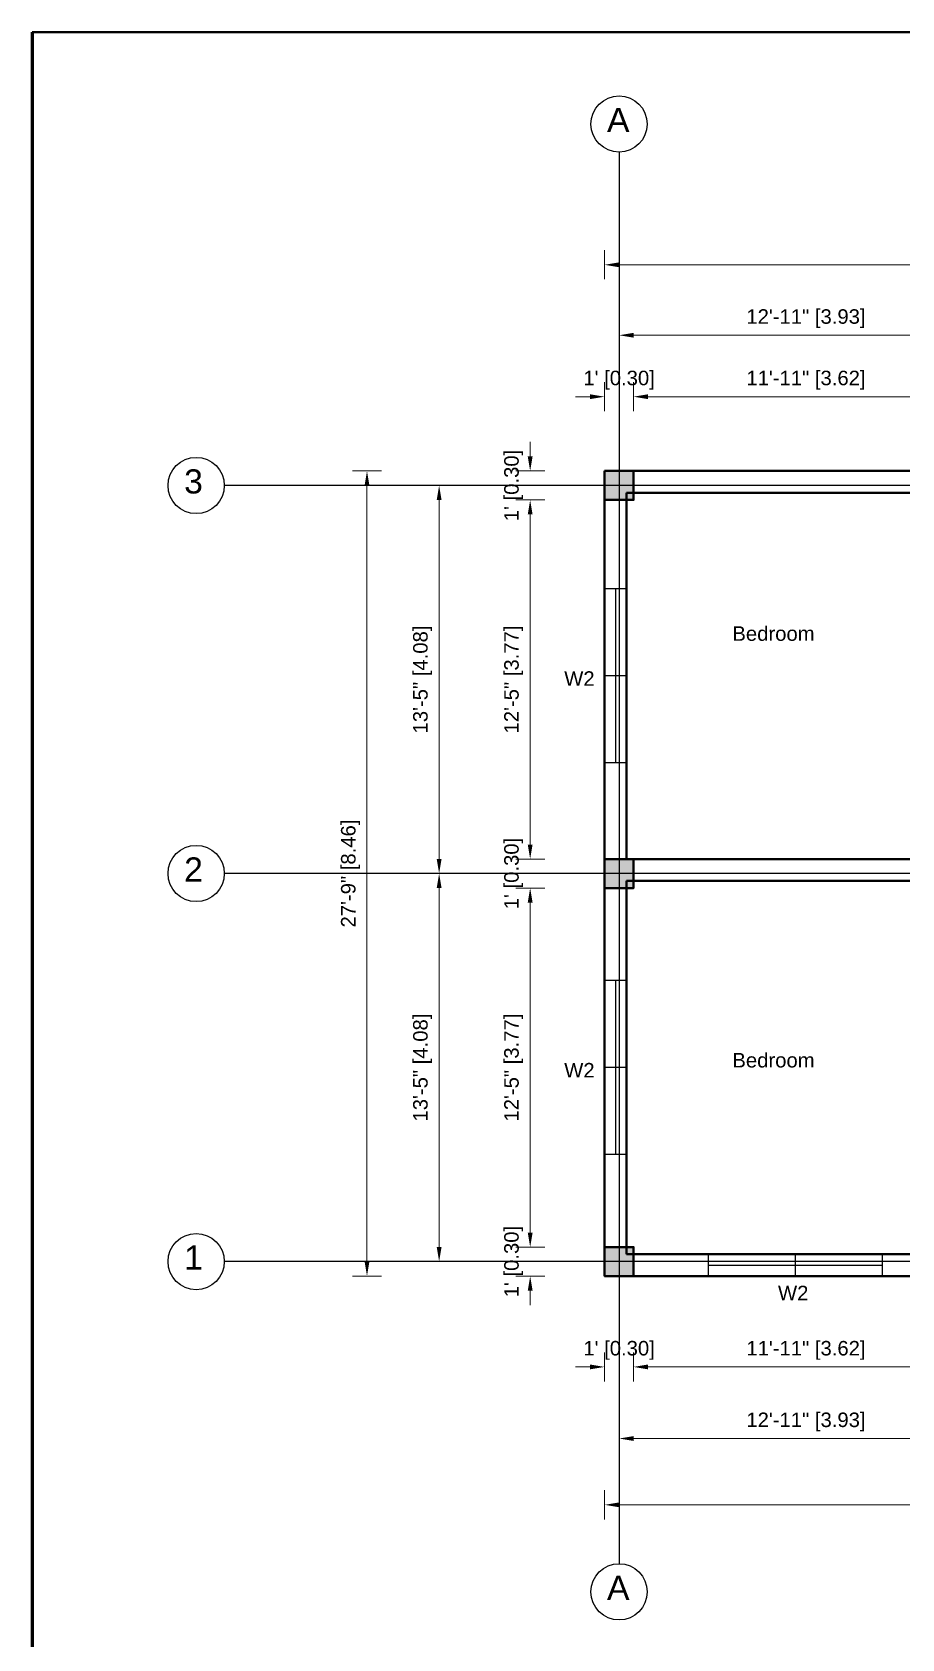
# Model space of a CAD drawing. Header units: feet. Extents: x 28652 to 66086, y -6769 to -640.
# Drawn here: x 47892 to 48252, y -5285 to -4620 of the extents above; entities that cross this region are included whole.
import ezdxf

# ---------------------------------------------------------------- set-up
doc = ezdxf.new("R2010")
doc.units = ezdxf.units.FT
doc.header["$LTSCALE"] = 50
doc.header["$MEASUREMENT"] = 0
doc.header["$PDMODE"] = 34
doc.linetypes.add('CENTER', pattern=[2, 1.25, -0.25, 0.25, -0.25])
for name, color, linetype in [('CL', 253, 'CENTER'), ('Door & Windows', 92, 'Continuous'), ('Hatch', 30, 'Continuous'), ('Text', 7, 'Continuous')]:
    doc.layers.add(name, color=color, linetype=linetype)
for name, color, linetype, lineweight in [('COLUMN', 145, 'Continuous', 40), ('DIMENSION', 142, 'Continuous', 13), ('SHEETS', 7, 'Continuous', 60), ('wall', 6, 'Continuous', 40)]:
    doc.layers.add(name, color=color, linetype=linetype, lineweight=lineweight)
doc.styles.add('1@100', font='arial.ttf', dxfattribs={"height": 6})
doc.styles.add('1@1000', font='arial.ttf', dxfattribs={"height": 60})
doc.styles.add('dimension', font='arial.ttf')
doc.dimstyles.new('1@100', dxfattribs={"dimscale": 0.1, "dimtxt": 60, "dimasz": 60, "dimexe": 60, "dimexo": 0, "dimgap": 30, "dimtad": 1, "dimdec": 0, "dimzin": 0, "dimdsep": 46, "dimlunit": 4, "dimtxsty": 'dimension', "dimcen": 0, "dimclrd": 256, "dimclre": 256, "dimclrt": 256, "dimadec": 0, "dimazin": 0, "dimtfac": 1, "dimtdec": 0, "dimtix": 1, "dimtofl": 0, "dimtmove": 0, "dimatfit": 3, "dimfxl": 60, "dimfxlon": 1, "dimtfillclr": 256, "dimtolj": 1, "dimtzin": 0, "dimlwd": -1, "dimlwe": -1, "dimarcsym": 0})

# ---------------------------------------------------------------- blocks, each defined once
blk = doc.blocks.new('column')
at = {"layer": 'Hatch'}
h = blk.add_hatch(color=256, dxfattribs=at)
h.dxf.hatch_style = 1
h.paths.add_polyline_path([(5267.64, 489.18), (5279.64, 489.18), (5279.64, 501.18), (5267.64, 501.18)])
at = {"layer": 'COLUMN'}
blk.add_lwpolyline([(5267.64, 501.18), (5279.64, 501.18), (5279.64, 489.18), (5267.64, 489.18)], close=True, dxfattribs=at)
blk = doc.blocks.new('*D1019')
at = {"layer": 'Defpoints', "color": 0, "transparency": 16777216}
for p in [(48098.18, -5122.67), (48128.96, -5122.67), (48128.96, -5134.67)]:
    blk.add_point(p, dxfattribs=at)
at = {"layer": 'DIMENSION', "transparency": 16777216}
for p, q in [((48098.18, -5116.67), (48098.18, -5110.67)), ((48104.18, -5122.67), (48092.18, -5122.67)), ((48104.18, -5134.67), (48092.18, -5134.67)), ((48098.18, -5140.67), (48098.18, -5146.67))]:
    blk.add_line(p, q, dxfattribs=at)
for points in [[(48097.18, -5116.67), (48099.18, -5116.67), (48098.18, -5122.67)], [(48097.18, -5140.67), (48099.18, -5140.67), (48098.18, -5134.67)]]:
    blk.add_solid(points, dxfattribs=at)
at = {"layer": 'DIMENSION', "transparency": 16777216, "insert": (48091.33, -5128.67), "char_height": 6, "attachment_point": 5, "rotation": 90, "style": 'dimension'}
blk.add_mtext("\\A1;1' [0.30]", dxfattribs=at)
blk = doc.blocks.new('*D1020')
at = {"layer": 'Defpoints', "color": 0, "transparency": 16777216}
for p in [(48098.18, -4974.14), (48128.96, -4974.14), (48128.96, -5122.67)]:
    blk.add_point(p, dxfattribs=at)
at = {"layer": 'DIMENSION', "transparency": 16777216}
for p, q in [((48104.18, -4974.14), (48092.18, -4974.14)), ((48098.18, -5116.67), (48098.18, -4980.14)), ((48104.18, -5122.67), (48092.18, -5122.67))]:
    blk.add_line(p, q, dxfattribs=at)
for points in [[(48097.18, -4980.14), (48099.18, -4980.14), (48098.18, -4974.14)], [(48097.18, -5116.67), (48099.18, -5116.67), (48098.18, -5122.67)]]:
    blk.add_solid(points, dxfattribs=at)
at = {"layer": 'DIMENSION', "transparency": 16777216, "insert": (48091.33, -5048.41), "char_height": 6, "attachment_point": 5, "rotation": 90, "style": 'dimension'}
blk.add_mtext('\\A1;12\'-5" [3.77]', dxfattribs=at)
blk = doc.blocks.new('*D1021')
at = {"layer": 'Defpoints', "color": 0, "transparency": 16777216}
for p in [(48098.18, -4962.14), (48128.96, -4962.14), (48128.96, -4974.14)]:
    blk.add_point(p, dxfattribs=at)
at = {"layer": 'DIMENSION', "transparency": 16777216}
for p, q in [((48098.18, -4956.14), (48098.18, -4950.14)), ((48104.18, -4962.14), (48092.18, -4962.14)), ((48104.18, -4974.14), (48092.18, -4974.14)), ((48098.18, -4980.14), (48098.18, -4986.14))]:
    blk.add_line(p, q, dxfattribs=at)
for points in [[(48097.18, -4956.14), (48099.18, -4956.14), (48098.18, -4962.14)], [(48097.18, -4980.14), (48099.18, -4980.14), (48098.18, -4974.14)]]:
    blk.add_solid(points, dxfattribs=at)
at = {"layer": 'DIMENSION', "transparency": 16777216, "insert": (48091.33, -4968.14), "char_height": 6, "attachment_point": 5, "rotation": 90, "style": 'dimension'}
blk.add_mtext("\\A1;1' [0.30]", dxfattribs=at)
blk = doc.blocks.new('*D1022')
at = {"layer": 'Defpoints', "color": 0, "transparency": 16777216}
for p in [(48098.18, -4813.62), (48128.96, -4813.62), (48128.96, -4962.14)]:
    blk.add_point(p, dxfattribs=at)
at = {"layer": 'DIMENSION', "transparency": 16777216}
for p, q in [((48104.18, -4813.62), (48092.18, -4813.62)), ((48098.18, -4956.14), (48098.18, -4819.62)), ((48104.18, -4962.14), (48092.18, -4962.14))]:
    blk.add_line(p, q, dxfattribs=at)
for points in [[(48097.18, -4819.62), (48099.18, -4819.62), (48098.18, -4813.62)], [(48097.18, -4956.14), (48099.18, -4956.14), (48098.18, -4962.14)]]:
    blk.add_solid(points, dxfattribs=at)
at = {"layer": 'DIMENSION', "transparency": 16777216, "insert": (48091.33, -4887.88), "char_height": 6, "attachment_point": 5, "rotation": 90, "style": 'dimension'}
blk.add_mtext('\\A1;12\'-5" [3.77]', dxfattribs=at)
blk = doc.blocks.new('*D1023')
at = {"layer": 'Defpoints', "color": 0, "transparency": 16777216}
for p in [(48098.18, -4801.62), (48128.96, -4801.62), (48128.96, -4813.62)]:
    blk.add_point(p, dxfattribs=at)
at = {"layer": 'DIMENSION', "transparency": 16777216}
for p, q in [((48098.18, -4795.62), (48098.18, -4789.62)), ((48104.18, -4801.62), (48092.18, -4801.62)), ((48104.18, -4813.62), (48092.18, -4813.62)), ((48098.18, -4819.62), (48098.18, -4825.62))]:
    blk.add_line(p, q, dxfattribs=at)
for points in [[(48097.18, -4795.62), (48099.18, -4795.62), (48098.18, -4801.62)], [(48097.18, -4819.62), (48099.18, -4819.62), (48098.18, -4813.62)]]:
    blk.add_solid(points, dxfattribs=at)
at = {"layer": 'DIMENSION', "transparency": 16777216, "insert": (48091.33, -4807.62), "char_height": 6, "attachment_point": 5, "rotation": 90, "style": 'dimension'}
blk.add_mtext("\\A1;1' [0.30]", dxfattribs=at)
blk = doc.blocks.new('*D1024')
at = {"layer": 'Defpoints', "color": 0, "transparency": 16777216}
for p in [(48140.96, -4770.89), (48128.96, -4801.62), (48140.96, -4801.62)]:
    blk.add_point(p, dxfattribs=at)
at = {"layer": 'DIMENSION', "transparency": 16777216}
for p, q in [((48128.96, -4776.89), (48128.96, -4764.89)), ((48140.96, -4776.89), (48140.96, -4764.89)), ((48122.96, -4770.89), (48116.96, -4770.89)), ((48146.96, -4770.89), (48152.96, -4770.89))]:
    blk.add_line(p, q, dxfattribs=at)
for points in [[(48122.96, -4769.89), (48122.96, -4771.89), (48128.96, -4770.89)], [(48146.96, -4769.89), (48146.96, -4771.89), (48140.96, -4770.89)]]:
    blk.add_solid(points, dxfattribs=at)
at = {"layer": 'DIMENSION', "transparency": 16777216, "insert": (48134.96, -4764.05), "char_height": 6, "attachment_point": 5, "style": 'dimension'}
blk.add_mtext("\\A1;1' [0.30]", dxfattribs=at)
blk = doc.blocks.new('*D1025')
at = {"layer": 'Defpoints', "color": 0, "transparency": 16777216}
for p in [(48283.58, -4770.89), (48140.96, -4801.62), (48283.58, -4801.62)]:
    blk.add_point(p, dxfattribs=at)
at = {"layer": 'DIMENSION', "transparency": 16777216}
for p, q in [((48140.96, -4776.89), (48140.96, -4764.89)), ((48283.58, -4776.89), (48283.58, -4764.89)), ((48146.96, -4770.89), (48277.58, -4770.89))]:
    blk.add_line(p, q, dxfattribs=at)
for points in [[(48146.96, -4769.89), (48146.96, -4771.89), (48140.96, -4770.89)], [(48277.58, -4769.89), (48277.58, -4771.89), (48283.58, -4770.89)]]:
    blk.add_solid(points, dxfattribs=at)
at = {"layer": 'DIMENSION', "transparency": 16777216, "insert": (48212.27, -4764.05), "char_height": 6, "attachment_point": 5, "style": 'dimension'}
blk.add_mtext('\\A1;11\'-11" [3.62]', dxfattribs=at)
blk = doc.blocks.new('*D1031')
at = {"layer": 'Defpoints', "color": 0, "transparency": 16777216}
for p in [(48289.58, -4745.47), (48134.96, -4801.62), (48289.58, -4801.62)]:
    blk.add_point(p, dxfattribs=at)
at = {"layer": 'DIMENSION', "transparency": 16777216}
for p, q in [((48134.96, -4751.47), (48134.96, -4739.47)), ((48140.96, -4745.47), (48283.58, -4745.47)), ((48289.58, -4751.47), (48289.58, -4739.47))]:
    blk.add_line(p, q, dxfattribs=at)
for points in [[(48140.96, -4744.47), (48140.96, -4746.47), (48134.96, -4745.47)], [(48283.58, -4744.47), (48283.58, -4746.47), (48289.58, -4745.47)]]:
    blk.add_solid(points, dxfattribs=at)
at = {"layer": 'DIMENSION', "transparency": 16777216, "insert": (48212.27, -4738.63), "char_height": 6, "attachment_point": 5, "style": 'dimension'}
blk.add_mtext('\\A1;12\'-11" [3.93]', dxfattribs=at)
blk = doc.blocks.new('*D1034')
at = {"layer": 'Defpoints', "color": 0, "transparency": 16777216}
for p in [(48555.19, -4716.33), (48128.96, -4801.62), (48555.19, -4801.62)]:
    blk.add_point(p, dxfattribs=at)
at = {"layer": 'DIMENSION', "transparency": 16777216}
for p, q in [((48128.96, -4722.33), (48128.96, -4710.33)), ((48555.19, -4722.33), (48555.19, -4710.33)), ((48134.96, -4716.33), (48549.19, -4716.33))]:
    blk.add_line(p, q, dxfattribs=at)
for points in [[(48134.96, -4715.33), (48134.96, -4717.33), (48128.96, -4716.33)], [(48549.19, -4715.33), (48549.19, -4717.33), (48555.19, -4716.33)]]:
    blk.add_solid(points, dxfattribs=at)
at = {"layer": 'DIMENSION', "transparency": 16777216, "insert": (48342.08, -4709.49), "char_height": 6, "attachment_point": 5, "style": 'dimension'}
blk.add_mtext('\\A1;35\'-6" [10.83]', dxfattribs=at)
blk = doc.blocks.new('*D1035')
at = {"layer": 'Defpoints', "color": 0, "transparency": 16777216}
for p in [(48060.51, -4968.14), (48128.96, -4968.14), (48128.96, -5128.67)]:
    blk.add_point(p, dxfattribs=at)
at = {"layer": 'DIMENSION', "transparency": 16777216}
for p, q in [((48066.51, -4968.14), (48054.51, -4968.14)), ((48060.51, -5122.67), (48060.51, -4974.14)), ((48066.51, -5128.67), (48054.51, -5128.67))]:
    blk.add_line(p, q, dxfattribs=at)
for points in [[(48059.51, -4974.14), (48061.51, -4974.14), (48060.51, -4968.14)], [(48059.51, -5122.67), (48061.51, -5122.67), (48060.51, -5128.67)]]:
    blk.add_solid(points, dxfattribs=at)
at = {"layer": 'DIMENSION', "transparency": 16777216, "insert": (48053.66, -5048.41), "char_height": 6, "attachment_point": 5, "rotation": 90, "style": 'dimension'}
blk.add_mtext('\\A1;13\'-5" [4.08]', dxfattribs=at)
blk = doc.blocks.new('*D1036')
at = {"layer": 'Defpoints', "color": 0, "transparency": 16777216}
for p in [(48060.51, -4807.62), (48128.96, -4807.62), (48128.96, -4968.14)]:
    blk.add_point(p, dxfattribs=at)
at = {"layer": 'DIMENSION', "transparency": 16777216}
for p, q in [((48066.51, -4807.62), (48054.51, -4807.62)), ((48060.51, -4962.14), (48060.51, -4813.62)), ((48066.51, -4968.14), (48054.51, -4968.14))]:
    blk.add_line(p, q, dxfattribs=at)
for points in [[(48059.51, -4813.62), (48061.51, -4813.62), (48060.51, -4807.62)], [(48059.51, -4962.14), (48061.51, -4962.14), (48060.51, -4968.14)]]:
    blk.add_solid(points, dxfattribs=at)
at = {"layer": 'DIMENSION', "transparency": 16777216, "insert": (48053.66, -4887.88), "char_height": 6, "attachment_point": 5, "rotation": 90, "style": 'dimension'}
blk.add_mtext('\\A1;13\'-5" [4.08]', dxfattribs=at)
blk = doc.blocks.new('*D1037')
at = {"layer": 'Defpoints', "color": 0, "transparency": 16777216}
for p in [(48134.96, -4801.62), (48030.67, -5134.67), (48134.96, -5134.67)]:
    blk.add_point(p, dxfattribs=at)
at = {"layer": 'DIMENSION', "transparency": 16777216}
for p, q in [((48036.67, -4801.62), (48024.67, -4801.62)), ((48030.67, -4807.62), (48030.67, -5128.67)), ((48036.67, -5134.67), (48024.67, -5134.67))]:
    blk.add_line(p, q, dxfattribs=at)
for points in [[(48029.67, -4807.62), (48031.67, -4807.62), (48030.67, -4801.62)], [(48029.67, -5128.67), (48031.67, -5128.67), (48030.67, -5134.67)]]:
    blk.add_solid(points, dxfattribs=at)
at = {"layer": 'DIMENSION', "transparency": 16777216, "insert": (48023.82, -4968.14), "char_height": 6, "attachment_point": 5, "rotation": 90, "style": 'dimension'}
blk.add_mtext('\\A1;27\'-9" [8.46]', dxfattribs=at)
blk = doc.blocks.new('*D1014')
at = {"layer": 'Defpoints', "color": 0, "transparency": 16777216}
for p in [(48140.96, -5134.67), (48283.58, -5134.67), (48140.96, -5172.25)]:
    blk.add_point(p, dxfattribs=at)
at = {"layer": 'DIMENSION', "transparency": 16777216}
for p, q in [((48140.96, -5166.25), (48140.96, -5178.25)), ((48283.58, -5166.25), (48283.58, -5178.25)), ((48277.58, -5172.25), (48146.96, -5172.25))]:
    blk.add_line(p, q, dxfattribs=at)
for points in [[(48146.96, -5171.25), (48146.96, -5173.25), (48140.96, -5172.25)], [(48277.58, -5171.25), (48277.58, -5173.25), (48283.58, -5172.25)]]:
    blk.add_solid(points, dxfattribs=at)
at = {"layer": 'DIMENSION', "transparency": 16777216, "insert": (48212.27, -5165.41), "char_height": 6, "attachment_point": 5, "style": 'dimension'}
blk.add_mtext('\\A1;11\'-11" [3.62]', dxfattribs=at)
blk = doc.blocks.new('*D1015')
at = {"layer": 'Defpoints', "color": 0, "transparency": 16777216}
for p in [(48128.96, -5134.67), (48140.96, -5134.67), (48128.96, -5172.25)]:
    blk.add_point(p, dxfattribs=at)
at = {"layer": 'DIMENSION', "transparency": 16777216}
for p, q in [((48128.96, -5166.25), (48128.96, -5178.25)), ((48140.96, -5166.25), (48140.96, -5178.25)), ((48122.96, -5172.25), (48116.96, -5172.25)), ((48146.96, -5172.25), (48152.96, -5172.25))]:
    blk.add_line(p, q, dxfattribs=at)
for points in [[(48122.96, -5171.25), (48122.96, -5173.25), (48128.96, -5172.25)], [(48146.96, -5171.25), (48146.96, -5173.25), (48140.96, -5172.25)]]:
    blk.add_solid(points, dxfattribs=at)
at = {"layer": 'DIMENSION', "transparency": 16777216, "insert": (48134.96, -5165.41), "char_height": 6, "attachment_point": 5, "style": 'dimension'}
blk.add_mtext("\\A1;1' [0.30]", dxfattribs=at)
blk = doc.blocks.new('*D1016')
at = {"layer": 'Defpoints', "color": 0, "transparency": 16777216}
for p in [(48134.96, -5134.67), (48289.58, -5134.67), (48289.58, -5201.87)]:
    blk.add_point(p, dxfattribs=at)
at = {"layer": 'DIMENSION', "transparency": 16777216}
for p, q in [((48134.96, -5195.87), (48134.96, -5207.87)), ((48289.58, -5195.87), (48289.58, -5207.87)), ((48140.96, -5201.87), (48283.58, -5201.87))]:
    blk.add_line(p, q, dxfattribs=at)
for points in [[(48140.96, -5200.87), (48140.96, -5202.87), (48134.96, -5201.87)], [(48283.58, -5200.87), (48283.58, -5202.87), (48289.58, -5201.87)]]:
    blk.add_solid(points, dxfattribs=at)
at = {"layer": 'DIMENSION', "transparency": 16777216, "insert": (48212.27, -5195.03), "char_height": 6, "attachment_point": 5, "style": 'dimension'}
blk.add_mtext('\\A1;12\'-11" [3.93]', dxfattribs=at)
blk = doc.blocks.new('*D935')
at = {"layer": 'Defpoints', "color": 0, "transparency": 16777216}
for p in [(48128.96, -5134.67), (48555.19, -5134.67), (48555.19, -5229.3)]:
    blk.add_point(p, dxfattribs=at)
at = {"layer": 'DIMENSION', "transparency": 16777216}
for p, q in [((48128.96, -5223.3), (48128.96, -5235.3)), ((48555.19, -5223.3), (48555.19, -5235.3)), ((48134.96, -5229.3), (48549.19, -5229.3))]:
    blk.add_line(p, q, dxfattribs=at)
for points in [[(48134.96, -5228.3), (48134.96, -5230.3), (48128.96, -5229.3)], [(48549.19, -5228.3), (48549.19, -5230.3), (48555.19, -5229.3)]]:
    blk.add_solid(points, dxfattribs=at)
at = {"layer": 'DIMENSION', "transparency": 16777216, "insert": (48342.08, -5222.46), "char_height": 6, "attachment_point": 5, "style": 'dimension'}
blk.add_mtext('\\A1;35\'-6" [10.83]', dxfattribs=at)
blk = doc.blocks.new('W2')
at = {"layer": 'Door & Windows'}
for p, q in [((10255.99, 444.52), (10246.99, 444.52)), ((10251.49, 444.52), (10251.49, 372.52)), ((10255.99, 408.52), (10246.99, 408.52)), ((10255.99, 372.52), (10246.99, 372.52))]:
    blk.add_line(p, q, dxfattribs=at)

msp = doc.modelspace()

# ---------------------------------------------------------------- linework, layer by layer
at = {"layer": 'CL', "ltscale": 25}
for p, q in [((48134.96, -4669.72), (48134.96, -5253.67)), ((48712.6, -4807.62), (47971.64, -4807.62)), ((48712.6, -4968.14), (47971.64, -4968.14)), ((48712.6, -5128.67), (47971.64, -5128.67))]:
    msp.add_line(p, q, dxfattribs=at)
at = {"layer": 'SHEETS'}
msp.add_line((47892.14, -4620.08), (47892.14, -6768.98), dxfattribs=at)
at = {"layer": 'Text'}
for centre in [(48134.96, -4658.09), (47960.01, -4807.62), (47960.01, -4968.14), (47960.01, -5128.67), (48134.96, -5265.3)]:
    msp.add_circle(centre, 11.63, dxfattribs=at)
at = {"layer": 'wall', "ltscale": 0.1}
msp.add_line((47892.14, -4620.08), (50458.48, -4620.08), dxfattribs=at)
at = {"layer": 'wall'}
for p, q in [((48128.96, -4801.62), (48555.19, -4801.62)), ((48128.96, -5134.67), (48128.96, -4801.62)), ((48137.96, -4810.62), (48286.58, -4810.62)), ((48137.96, -4962.14), (48137.96, -4810.62)), ((48137.96, -4962.14), (48283.58, -4962.14)), ((48137.96, -5125.67), (48137.96, -4971.14)), ((48137.96, -4971.14), (48283.58, -4971.14)), ((48286.58, -5125.67), (48137.96, -5125.67)), ((48555.19, -5134.67), (48128.96, -5134.67))]:
    msp.add_line(p, q, dxfattribs=at)

# ---------------------------------------------------------------- block references
for name, p in [('column', (42861.32, -5302.8)), ('W2', (37881.97, -5294.9)), ('column', (42861.32, -5463.33)), ('W2', (37881.97, -5456.93)), ('column', (42861.32, -5623.85))]:
    msp.add_blockref(name, p)
at = {"rotation": 90}
msp.add_blockref('W2', (48616.29, -15381.67), dxfattribs=at)

# ---------------------------------------------------------------- texts
at = {"layer": 'Text', "attachment_point": 1}
for s, width, gutter_width, insert, char_height, style in [('A', 152.0107, 300, (48129.96, -4651.41), 10, '1@1000'), ('3', 152.0107, 300, (47955.01, -4800.94), 10, '1@1000'), ('Bedroom', 85.4632, 30, (48181.83, -4865.88), 6, '1@100'), ('W2', 73.9895, 300, (48112.26, -4884.49), 6, '1@1000'), ('2', 152.0107, 300, (47955.01, -4961.47), 10, '1@1000'), ('Bedroom', 85.4632, 30, (48181.83, -5042.37), 6, '1@100'), ('W2', 73.9895, 300, (48112.26, -5046.52), 6, '1@1000'), ('1', 152.0107, 300, (47955.01, -5122), 10, '1@1000'), ('W2', 73.9895, 300, (48200.7, -5138.68), 6, '1@1000'), ('A', 152.0107, 300, (48129.96, -5258.62), 10, '1@1000')]:
    msp.add_mtext_dynamic_manual_height_columns(s, width=width, gutter_width=gutter_width, heights=[0], dxfattribs=dict(at, insert=insert, char_height=char_height, style=style))

# ---------------------------------------------------------------- dimensions: what is measured, and where the dimension line sits
at = {"layer": 'DIMENSION'}
for base, p1, p2, picture, middle in [((48555.19, -4716.33), (48128.96, -4801.62), (48555.19, -4801.62), '*D1034', (48342.08, -4709.49)), ((48289.58, -4745.47), (48134.96, -4801.62), (48289.58, -4801.62), '*D1031', (48212.27, -4738.63)), ((48140.96, -4770.89), (48128.96, -4801.62), (48140.96, -4801.62), '*D1024', (48134.96, -4764.05)), ((48283.58, -4770.89), (48140.96, -4801.62), (48283.58, -4801.62), '*D1025', (48212.27, -4764.05)), ((48128.96, -5172.25), (48140.96, -5134.67), (48128.96, -5134.67), '*D1015', (48134.96, -5165.41)), ((48555.19, -5229.3), (48128.96, -5134.67), (48555.19, -5134.67), '*D935', (48342.08, -5222.46)), ((48289.58, -5201.87), (48134.96, -5134.67), (48289.58, -5134.67), '*D1016', (48212.27, -5195.03)), ((48140.96, -5172.25), (48283.58, -5134.67), (48140.96, -5134.67), '*D1014', (48212.27, -5165.41))]:
    dim = msp.add_linear_dim(base=base, p1=p1, p2=p2, dimstyle='1@100', override={"dimtmove": 1}, dxfattribs=at)
    dim.commit()
    dim.dimension.update_dxf_attribs({"geometry": picture, "text_midpoint": middle})
for base, p1, p2, picture, middle in [((48098.18, -4801.62), (48128.96, -4813.62), (48128.96, -4801.62), '*D1023', (48091.33, -4807.62)), ((48030.67, -5134.67), (48134.96, -4801.62), (48134.96, -5134.67), '*D1037', (48023.82, -4968.14)), ((48060.51, -4807.62), (48128.96, -4968.14), (48128.96, -4807.62), '*D1036', (48053.66, -4887.88)), ((48098.18, -4813.62), (48128.96, -4962.14), (48128.96, -4813.62), '*D1022', (48091.33, -4887.88)), ((48098.18, -4962.14), (48128.96, -4974.14), (48128.96, -4962.14), '*D1021', (48091.33, -4968.14)), ((48060.51, -4968.14), (48128.96, -5128.67), (48128.96, -4968.14), '*D1035', (48053.66, -5048.41)), ((48098.18, -4974.14), (48128.96, -5122.67), (48128.96, -4974.14), '*D1020', (48091.33, -5048.41)), ((48098.18, -5122.67), (48128.96, -5134.67), (48128.96, -5122.67), '*D1019', (48091.33, -5128.67))]:
    dim = msp.add_linear_dim(base=base, p1=p1, p2=p2, angle=90, dimstyle='1@100', override={"dimtmove": 1}, dxfattribs=at)
    dim.commit()
    dim.dimension.update_dxf_attribs({"geometry": picture, "text_midpoint": middle})

doc.saveas('drawing.dxf')
